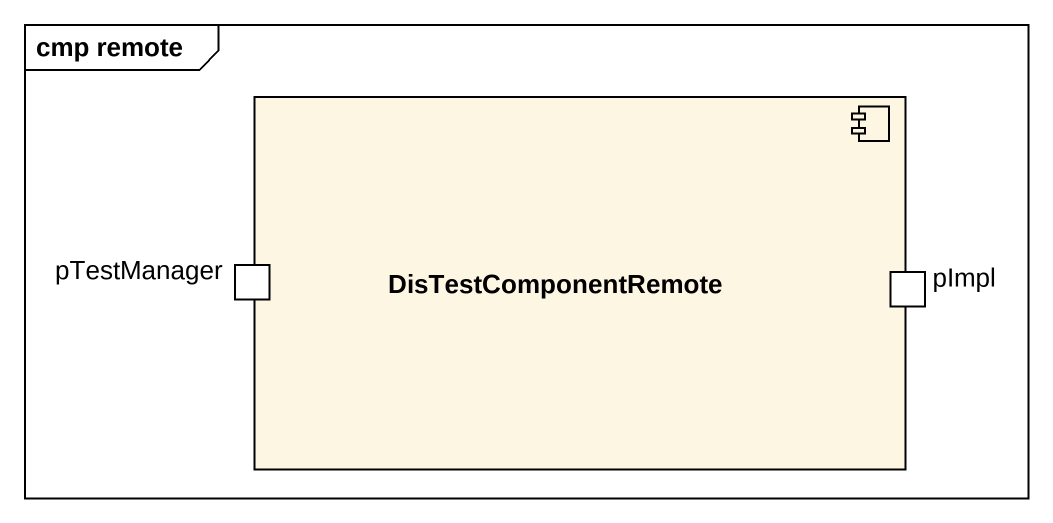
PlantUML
@startuml
mainframe cmp remote
component DisTestComponentRemote {
  port pTestManager
  port pImpl
}
@enduml
